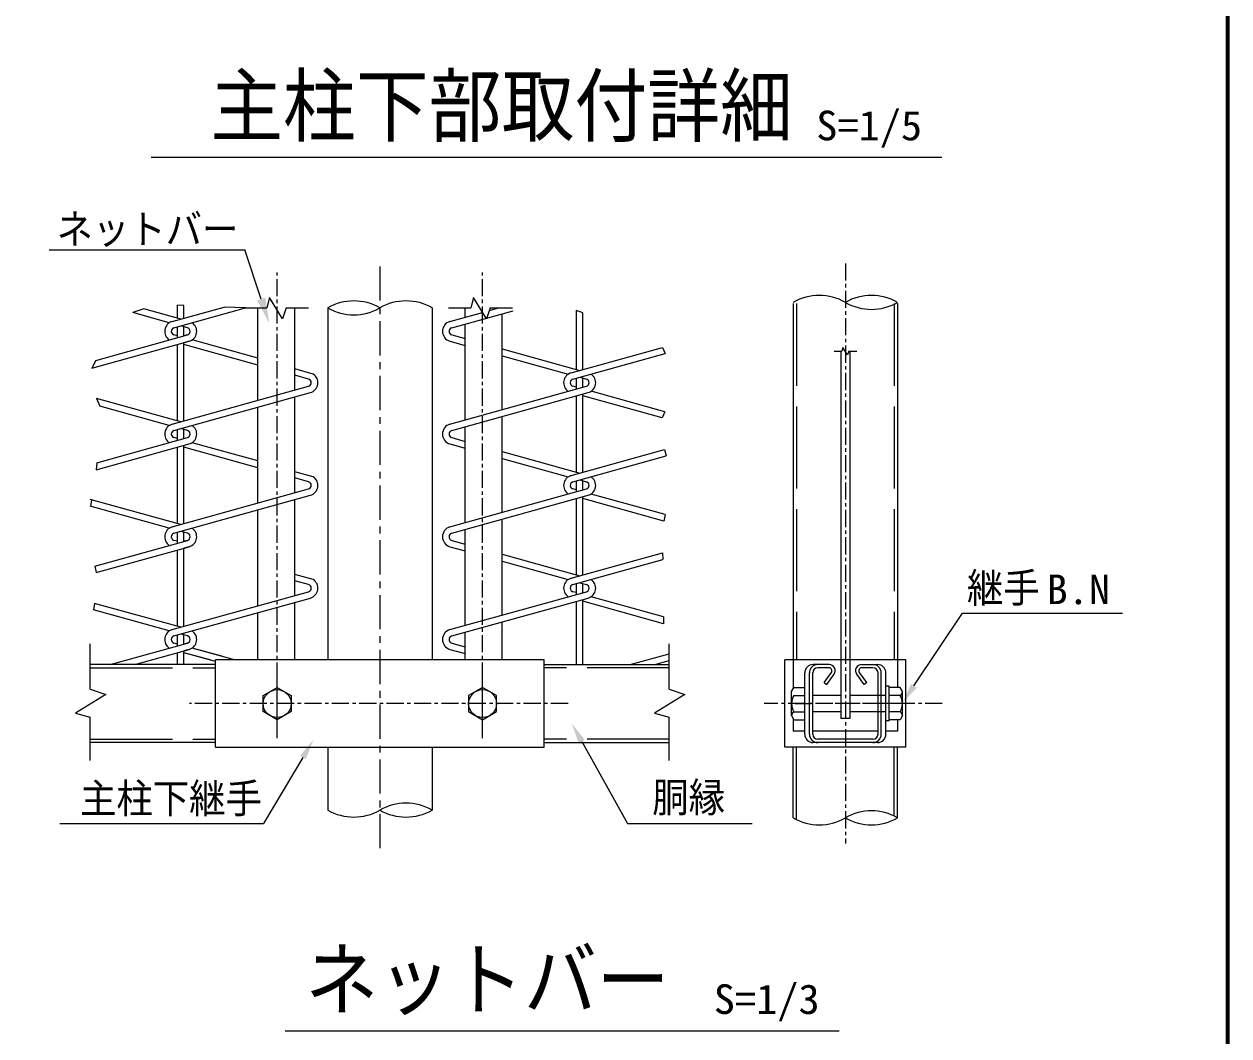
# Model space of a CAD drawing. Units: millimetres, scale not verified, with parts at other scales. Extents: x -4425 to 4425, y -3150 to 3150.
# Drawn here: x 2440 to 4200, y -1464 to 13 of the extents above; entities that cross this region are included whole.
import ezdxf
from ezdxf.enums import TextEntityAlignment as Align

# ---------------------------------------------------------------- set-up
doc = ezdxf.new("R2010")
doc.units = ezdxf.units.MM
doc.header["$LTSCALE"] = 20
for name, pattern in [('DASHED', [7.5, 6, -1.5]), ('USER1', [2, 1.25, -0.25, 0.25, -0.25]), ('USER2', [4, 2.5, -0.5, 0.5, -0.5])]:
    doc.linetypes.add(name, pattern=pattern)
for name, color, linetype, lineweight in [('0-0_KOUZOU', 7, 'Continuous', 25), ('0-2_SUNPOU', 1, 'Continuous', 25), ('0-4_BUHIN', 7, 'Continuous', 25), ('0-5_BOLT', 3, 'Continuous', 25), ('0-7_AMI', 3, 'Continuous', 25), ('0-9_WAKU', 7, 'Continuous', 25)]:
    doc.layers.add(name, color=color, linetype=linetype, lineweight=lineweight)
doc.styles.add('ＭＳ ゴシック', font='')
doc.styles.get('ＭＳ ゴシック').set_extended_font_data('MS Gothic')

msp = doc.modelspace()

# ---------------------------------------------------------------- linework, layer by layer
at = {"layer": '0-0_KOUZOU', "color": 1, "linetype": 'USER1'}
for p, q in [((2809.98, -1024.14), (2809.98, -349.68)), ((3109.98, -1024.14), (3109.98, -349.68)), ((3639.72, -336.21), (3639.72, -1183.52))]:
    msp.add_line(p, q, dxfattribs=at)
at = {"layer": '0-0_KOUZOU', "color": 1, "linetype": 'USER2'}
msp.add_line((2959.98, -340.55), (2959.98, -1190.21), dxfattribs=at)
at = {"layer": '0-0_KOUZOU'}
for p, q in [((2762.3, -401.26), (2794.81, -401.26)), ((2781.59, -536.3), (2781.59, -401.26)), ((2823.3, -401.26), (2855.53, -401.26)), ((2835.55, -521.31), (2835.54, -401.26)), ((2883.78, -401.23), (2883.78, -915.27)), ((3036.18, -401.23), (3036.18, -915.27)), ((3060.22, -401.26), (3092.73, -401.26)), ((3084.41, -414.87), (3084.41, -401.26)), ((3121.22, -401.26), (3153.46, -401.26)), ((3563.52, -394.97), (3563.52, -915.27)), ((3715.92, -394.97), (3715.92, -915.27)), ((3138.36, -549.88), (3138.36, -409.85)), ((3084.4, -564.87), (3084.41, -424.84)), ((2835.55, -671.31), (2835.55, -531.28)), ((2781.59, -686.3), (2781.59, -546.27)), ((3138.36, -699.89), (3138.36, -559.85)), ((3084.4, -714.87), (3084.4, -574.84)), ((2835.56, -821.31), (2835.55, -681.28)), ((2781.6, -836.3), (2781.59, -696.27)), ((3138.35, -849.89), (3138.36, -709.85)), ((3084.39, -864.88), (3084.4, -724.84)), ((2835.56, -915.27), (2835.56, -831.28)), ((2781.6, -915.27), (2781.6, -846.26)), ((3138.35, -915.27), (3138.35, -859.85)), ((3084.39, -915.27), (3084.39, -874.84)), ((2536.92, -958.02), (2536.92, -891.92)), ((3382.54, -958.02), (3382.54, -891.92)), ((2719.98, -922.02), (2536.92, -922.02)), ((3199.98, -922.02), (3382.54, -922.02)), ((2536.92, -1062.33), (2536.92, -998.72)), ((3382.54, -1062.33), (3382.54, -998.72)), ((2719.98, -1036.02), (2536.92, -1036.02)), ((3199.98, -1036.02), (3382.54, -1036.02)), ((2883.78, -1042.77), (2883.78, -1134.55)), ((3036.18, -1042.77), (3036.18, -1134.55)), ((3563.52, -1145.83), (3563.52, -1042.77)), ((3715.92, -1145.83), (3715.92, -1042.77))]:
    msp.add_line(p, q, dxfattribs=at)
at = {"layer": '0-0_KOUZOU', "color": 3, "linetype": 'DASHED'}
for p, q in [((3568.32, -394.97), (3568.32, -915.27)), ((3711.12, -394.97), (3711.12, -915.27)), ((3563.52, -915.27), (3563.52, -957.48)), ((3715.92, -915.27), (3715.92, -955.5)), ((3563.52, -1000.55), (3563.52, -1019.54)), ((3715.92, -1002.54), (3715.92, -1019.54)), ((3568.32, -1148.38), (3568.32, -1042.77)), ((3711.12, -1143.28), (3711.12, -1042.77))]:
    msp.add_line(p, q, dxfattribs=at)
at = {"layer": '0-0_KOUZOU', "color": 3}
for p, q in [((3623.18, -464.25), (3634.79, -464.25)), ((3644.97, -464.25), (3656.48, -464.25))]:
    msp.add_line(p, q, dxfattribs=at)
at = {"layer": '0-0_KOUZOU', "color": 1, "linetype": 'DASHED'}
for p, q in [((2536.92, -926.82), (2719.98, -926.82)), ((3382.54, -926.82), (3199.98, -926.82)), ((2536.92, -1031.22), (2719.98, -1031.22)), ((3382.54, -1031.22), (3199.98, -1031.22))]:
    msp.add_line(p, q, dxfattribs=at)
at = {"layer": '0-0_KOUZOU'}
for points in [[(2823.3, -401.26), (2817.89, -417.21), (2798.66, -386.14), (2794.81, -401.26)], [(3121.22, -401.26), (3115.82, -417.21), (3096.58, -386.14), (3092.73, -401.26)], [(2536.92, -958.02), (2559.71, -965.74), (2515.32, -993.22), (2536.92, -998.72)], [(3382.54, -958.02), (3405.33, -965.74), (3360.95, -993.22), (3382.54, -998.72)]]:
    msp.add_lwpolyline(points, dxfattribs=at)
at = {"layer": '0-0_KOUZOU', "color": 3}
msp.add_lwpolyline([(3644.97, -464.25), (3643.04, -469.95), (3636.17, -458.85), (3634.79, -464.25)], dxfattribs=at)
at = {"layer": '0-0_KOUZOU'}
for centre, start, end in [((3601.62, -459.13), 60, 120), ((3677.82, -459.13), 60, 120), ((2921.88, -467.22), 60, 120), ((2921.88, -335.24), 240, 300), ((2998.08, -467.22), 60, 120), ((3677.82, -327.15), 240, 300), ((2998.08, -1200.54), 60, 120), ((2921.88, -1068.56), 240, 300), ((2998.08, -1068.56), 240, 300), ((3677.82, -1211.82), 60, 120), ((3601.62, -1079.84), 240, 300), ((3677.82, -1079.84), 240, 300)]:
    msp.add_arc(centre, 76.2, start, end, dxfattribs=at)
at = {"layer": '0-2_SUNPOU'}
for p, q in [((2626.05, -181.31), (3780.49, -181.31)), ((2477.21, -316.21), (2762.63, -316.21)), ((2786.69, -388.29), (2762.63, -316.21)), ((3739.65, -953.26), (3810.83, -846.78)), ((3810.83, -846.78), (4044.61, -846.78)), ((3254.72, -1034.28), (3321.47, -1154.27)), ((2847.53, -1057.66), (2789.9, -1154.27)), ((2492.42, -1154.27), (2789.9, -1154.27)), ((3321.47, -1154.27), (3503.48, -1154.27)), ((2821.71, -1457.12), (3630.81, -1457.12))]:
    msp.add_line(p, q, dxfattribs=at)
for points in [[(2792.62, -386.31), (2798.56, -423.86), (2780.76, -390.27)], [(3743.8, -956.04), (3722.97, -978.2), (3735.49, -950.49)], [(3259.09, -1031.85), (3240.13, -1008.07), (3250.35, -1036.71)], [(2851.83, -1060.22), (2862.9, -1031.9), (2843.24, -1055.1)]]:
    msp.add_solid(points, dxfattribs=at)
at = {"layer": '0-4_BUHIN', "color": 3}
for p, q in [((3632.97, -464.25), (3632.97, -1000.59)), ((3646.47, -464.25), (3646.47, -1000.59)), ((3615.85, -922.02), (3592.77, -922.02)), ((3615.85, -926.82), (3599.52, -926.82)), ((3663.59, -922.02), (3686.67, -922.02)), ((3679.92, -926.82), (3663.59, -926.82)), ((3580.47, -1023.72), (3580.47, -934.32)), ((3587.22, -1023.72), (3587.22, -934.32)), ((3592.02, -1023.72), (3592.02, -934.32)), ((3608.6, -948.31), (3619.26, -933.47)), ((3608.6, -948.31), (3612.5, -951.11)), ((3612.5, -951.11), (3623.16, -936.27)), ((3666.95, -951.11), (3656.29, -936.27)), ((3670.85, -948.31), (3660.18, -933.47)), ((3670.85, -948.31), (3666.95, -951.11)), ((3687.42, -1023.72), (3687.42, -934.32)), ((3692.22, -1023.72), (3692.22, -934.32)), ((3698.97, -1023.72), (3698.97, -934.32)), ((3646.47, -1000.59), (3632.97, -1000.59)), ((3687.42, -1019.54), (3592.02, -1019.54)), ((3686.67, -1036.02), (3592.77, -1036.02)), ((3679.92, -1031.22), (3599.52, -1031.22))]:
    msp.add_line(p, q, dxfattribs=at)
at = {"layer": '0-4_BUHIN'}
for p, q in [((2719.98, -1042.77), (2719.98, -915.27)), ((3199.98, -915.27), (2719.98, -915.27)), ((3199.98, -1042.77), (3199.98, -915.27)), ((3551.22, -1042.77), (3551.22, -915.27)), ((3728.22, -915.27), (3551.22, -915.27)), ((3728.22, -1042.77), (3728.22, -915.27)), ((2719.98, -1042.77), (3199.98, -1042.77)), ((3728.22, -1042.77), (3551.22, -1042.77))]:
    msp.add_line(p, q, dxfattribs=at)
at = {"layer": '0-4_BUHIN', "color": 1, "linetype": 'USER1'}
for p, q in [((2809.98, -1029.5), (2809.98, -931.44)), ((3109.98, -1029.5), (3109.98, -931.44)), ((3234.83, -979.02), (2681.94, -979.02)), ((3781.32, -979.02), (3521.24, -979.02)), ((3566.22, -979.02), (3589.85, -979.02)), ((3566.22, -979.02), (3589.85, -979.02)), ((3713.22, -979.02), (3689.59, -979.02))]:
    msp.add_line(p, q, dxfattribs=at)
at = {"layer": '0-4_BUHIN', "color": 3, "linetype": 'DASHED'}
for p, q in [((3580.47, -1019.54), (3563.52, -1019.54)), ((3715.92, -1019.54), (3698.97, -1019.54))]:
    msp.add_line(p, q, dxfattribs=at)
at = {"layer": '0-4_BUHIN', "color": 3}
for centre, radius, start, end in [((3592.77, -934.32), 12.3, 90, 180), ((3599.52, -934.32), 12.3, 90, 180), ((3599.52, -934.32), 7.5, 90, 180), ((3615.85, -931.02), 9, 324.30807, 90), ((3615.85, -931.02), 4.2, 324.30807, 90), ((3663.59, -931.02), 9, 90, 215.69193), ((3663.59, -931.02), 4.2, 90, 215.69193), ((3679.92, -934.32), 12.3, 360, 90), ((3679.92, -934.32), 7.5, 360, 90), ((3686.67, -934.32), 12.3, 360, 90), ((3592.77, -1023.72), 12.3, 180, 270), ((3599.52, -1023.72), 12.3, 180, 270), ((3599.52, -1023.72), 7.5, 180, 270), ((3679.92, -1023.72), 12.3, 270, 360), ((3679.92, -1023.72), 7.5, 270, 360), ((3686.67, -1023.72), 12.3, 270, 360)]:
    msp.add_arc(centre, radius, start, end, dxfattribs=at)
at = {"layer": '0-5_BOLT'}
for p, q in [((3561.27, -961.38), (3564.67, -955.5)), ((3561.27, -996.66), (3561.27, -961.38)), ((3564.67, -955.5), (3580.47, -955.5)), ((3564.67, -967.02), (3580.47, -967.02)), ((3632.97, -967.02), (3592.02, -967.02)), ((3698.97, -967.02), (3646.47, -967.02)), ((3698.97, -1004.22), (3698.97, -953.82)), ((3703.77, -953.82), (3698.97, -953.82)), ((3703.77, -1004.22), (3703.77, -953.82)), ((3719.58, -967.02), (3703.77, -967.02)), ((3722.97, -996.66), (3722.97, -961.38)), ((3561.27, -996.66), (3564.67, -1002.54)), ((3564.67, -991.02), (3580.47, -991.02)), ((3564.67, -1002.54), (3580.47, -1002.54)), ((3632.97, -991.02), (3592.02, -991.02)), ((3698.97, -991.02), (3646.47, -991.02)), ((3719.58, -991.02), (3703.77, -991.02)), ((3703.77, -1004.22), (3698.97, -1004.22))]:
    msp.add_line(p, q, dxfattribs=at)
at = {"layer": '0-5_BOLT', "color": 1, "linetype": 'USER1'}
msp.add_line((3729.6, -979.02), (3623.56, -979.02), dxfattribs=at)
at = {"layer": '0-5_BOLT'}
for points in [[(2809.98, -1002.54), (2789.61, -990.78), (2789.61, -967.26), (2809.98, -955.5), (2830.34, -967.26), (2830.34, -990.78)], [(3109.98, -1002.54), (3130.34, -990.78), (3130.34, -967.26), (3109.98, -955.5), (3089.61, -967.26), (3089.61, -990.78)]]:
    msp.add_lwpolyline(points, close=True, dxfattribs=at)
for points in [[(3722.97, -961.38), (3719.58, -955.5), (3703.77, -955.5)], [(3722.97, -996.66), (3719.58, -1002.54), (3703.77, -1002.54)]]:
    msp.add_lwpolyline(points, dxfattribs=at)
for centre in [(2809.98, -979.02), (3109.98, -979.02)]:
    msp.add_circle(centre, 20.4, dxfattribs=at)
for centre, radius, start, end in [((3567.15, -961.68), 5.88, 177.032, 182.968), ((3584.18, -979.02), 22.91, 148.40741, 211.59259), ((3717.1, -961.68), 5.88, 294.94299, 2.968), ((3700.07, -979.02), 22.91, 328.40741, 31.59259), ((3567.15, -996.35), 5.88, 114.94299, 182.968), ((3717.1, -996.35), 5.88, 357.032, 65.05701)]:
    msp.add_arc(centre, radius, start, end, dxfattribs=at)
at = {"layer": '0-7_AMI'}
for p, q in [((2615.1, -402.56), (2599.12, -408.08)), ((2669.09, -417.55), (2615.1, -402.56)), ((2656.68, -421), (2732.39, -399.97)), ((2659.24, -430.25), (2763.61, -401.26)), ((2664.29, -416.22), (2664.29, -397.15)), ((2673.89, -397.55), (2664.29, -397.15)), ((2673.89, -416.22), (2673.89, -397.55)), ((2763.61, -401.26), (2732.39, -399.97)), ((3119.95, -405), (3133.4, -401.26)), ((2652.48, -422.9), (2599.12, -408.08)), ((3062.34, -421), (3109.97, -407.77)), ((3064.91, -430.25), (3154.6, -405.34)), ((3246.93, -491.22), (3246.93, -405.24)), ((3256.53, -408.44), (3246.93, -405.24)), ((3256.53, -491.22), (3256.53, -408.44)), ((2664.29, -444.73), (2664.29, -428.85)), ((2678.94, -430.25), (2669.09, -427.52)), ((2673.89, -442.06), (2673.89, -428.85)), ((2539.12, -489.46), (2681.51, -449.91)), ((2545.09, -477.84), (2678.94, -440.66)), ((2664.29, -442.06), (2659.24, -440.66)), ((2664.29, -566.22), (2664.29, -454.69)), ((2781.59, -484.62), (2673.86, -454.7)), ((2678.94, -440.66), (2673.89, -442.06)), ((2681.51, -449.91), (2673.89, -452.02)), ((2673.89, -566.22), (2673.89, -452.02)), ((2781.59, -474.66), (2685.67, -448.02)), ((3062.34, -449.91), (3084.4, -456.04)), ((3064.91, -440.66), (3084.4, -446.07)), ((3138.36, -461.06), (3251.73, -492.55)), ((3138.36, -471.02), (3235.12, -497.9)), ((3239.32, -496), (3372.82, -458.92)), ((3241.89, -505.25), (3376.51, -467.86)), ((3372.82, -458.92), (3376.51, -467.86)), ((2545.09, -477.84), (2539.12, -489.46)), ((2862.65, -497.91), (2835.55, -490.38)), ((2855.89, -505.26), (2835.55, -499.61)), ((3246.93, -519.73), (3246.93, -503.85)), ((3251.73, -502.52), (3261.58, -505.25)), ((3256.53, -517.06), (3256.53, -503.85)), ((2656.68, -571), (2855.92, -515.66)), ((2659.24, -580.25), (2858.49, -524.91)), ((3062.34, -571), (3261.58, -515.66)), ((3064.91, -580.25), (3264.15, -524.91)), ((3246.93, -517.06), (3241.89, -515.66)), ((3256.53, -641.22), (3256.53, -527.02)), ((3375.87, -552.87), (3268.35, -523.01)), ((2669.09, -567.55), (2546.11, -533.39)), ((2546.11, -533.39), (2550.81, -544.66)), ((2652.48, -572.9), (2550.81, -544.66)), ((3246.93, -641.22), (3246.93, -529.69)), ((3372.39, -561.87), (3256.53, -529.69)), ((3375.87, -552.87), (3372.39, -561.87)), ((2664.29, -594.73), (2664.29, -578.85)), ((2678.94, -580.25), (2669.09, -577.52)), ((2673.89, -592.06), (2673.89, -578.85)), ((2546.63, -627.41), (2678.94, -590.66)), ((2664.29, -592.06), (2659.24, -590.66)), ((2781.59, -624.66), (2685.66, -598.02)), ((3064.91, -590.66), (3084.4, -596.07)), ((2545.46, -637.7), (2681.51, -599.91)), ((2664.29, -716.22), (2664.29, -604.69)), ((2781.59, -634.63), (2673.85, -604.7)), ((2673.89, -716.22), (2673.89, -602.02)), ((3062.34, -599.91), (3084.4, -606.03)), ((3138.36, -611.06), (3251.73, -642.55)), ((3239.32, -646), (3375.6, -608.15)), ((3375.6, -608.15), (3378.2, -617.39)), ((2546.63, -627.41), (2545.46, -637.7)), ((3138.36, -621.02), (3235.12, -647.9)), ((3241.89, -655.25), (3378.2, -617.39)), ((2862.64, -647.91), (2835.55, -640.39)), ((2855.88, -655.26), (2835.55, -649.61)), ((2656.68, -721), (2855.92, -665.66)), ((3062.34, -721), (3261.58, -665.66)), ((3246.93, -667.06), (3241.89, -665.66)), ((3246.93, -669.73), (3246.93, -653.85)), ((3251.73, -652.52), (3261.58, -655.25)), ((3256.53, -667.06), (3256.53, -653.85)), ((2669.09, -717.55), (2536.92, -680.84)), ((2539.05, -681.43), (2537.51, -690.96)), ((2659.24, -730.25), (2858.49, -674.91)), ((3064.91, -730.25), (3264.15, -674.91)), ((3246.93, -791.22), (3246.93, -679.69)), ((3256.53, -791.22), (3256.53, -677.02)), ((3374.78, -712.53), (3256.53, -679.69)), ((3376.48, -703.04), (3268.35, -673.01)), ((2652.48, -722.9), (2536.92, -690.8)), ((3376.48, -703.04), (3374.78, -712.53)), ((2664.29, -744.73), (2664.29, -728.85)), ((2678.94, -730.25), (2669.09, -727.52)), ((2673.89, -742.06), (2673.89, -728.85)), ((2543.65, -778.24), (2678.94, -740.66)), ((2545.4, -787.71), (2681.51, -749.91)), ((2664.29, -742.06), (2659.24, -740.66)), ((2664.29, -866.22), (2664.29, -754.69)), ((2678.94, -740.66), (2673.89, -742.06)), ((2681.51, -749.91), (2673.89, -752.02)), ((2673.89, -866.22), (2673.89, -752.02)), ((3062.34, -749.91), (3084.4, -756.03)), ((3064.91, -740.66), (3084.4, -746.07)), ((3138.35, -761.06), (3251.73, -792.55)), ((3138.35, -771.02), (3235.12, -797.9)), ((3239.32, -796), (3372.69, -758.95)), ((3241.89, -805.25), (3373.28, -768.75)), ((3372.69, -758.95), (3373.28, -768.75)), ((2543.65, -778.24), (2545.4, -787.71)), ((2862.65, -797.91), (2835.56, -790.39)), ((2855.89, -805.26), (2835.56, -799.61)), ((3246.93, -819.73), (3246.93, -803.85)), ((3251.73, -802.52), (3261.58, -805.25)), ((3256.53, -817.06), (3256.53, -803.85)), ((2656.68, -871), (2855.92, -815.66)), ((2659.24, -880.25), (2858.49, -824.91)), ((3062.34, -871), (3261.58, -815.66)), ((3064.91, -880.25), (3264.15, -824.91)), ((3246.93, -817.06), (3241.89, -815.66)), ((3374.32, -852.44), (3268.35, -823.01)), ((2543.43, -832.65), (2541.84, -842.17)), ((2652.48, -872.9), (2541.84, -842.17)), ((2669.09, -867.55), (2543.43, -832.65)), ((3246.93, -922.02), (3246.93, -829.69)), ((3256.53, -922.02), (3256.53, -827.02)), ((3374.06, -862.34), (3256.53, -829.69)), ((3374.32, -852.44), (3374.06, -862.34)), ((2664.29, -894.73), (2664.29, -878.85)), ((2678.94, -880.25), (2669.09, -877.52)), ((2673.89, -892.06), (2673.89, -878.85)), ((2566.04, -922.02), (2678.94, -890.66)), ((2664.29, -892.06), (2659.24, -890.66)), ((2678.94, -890.66), (2673.89, -892.06)), ((3064.91, -890.66), (3084.39, -896.07)), ((2601.91, -922.02), (2681.51, -899.91)), ((2664.29, -922.02), (2664.29, -904.69)), ((2719.98, -917.51), (2673.85, -904.7)), ((2681.51, -899.91), (2673.89, -902.02)), ((2673.89, -922.02), (2673.89, -902.02)), ((2711.98, -915.27), (2673.89, -904.69)), ((2747.76, -915.27), (2685.66, -898.02)), ((2728.97, -910.03), (2685.7, -898.01)), ((3062.34, -899.91), (3084.39, -906.03)), ((3325.66, -922.02), (3382.54, -906.22)), ((3361.53, -922.02), (3382.54, -916.18))]:
    msp.add_line(p, q, dxfattribs=at)
for centre, radius, start, end in [((2660.69, -435.45), 15, 105.52411, 236.80577), ((3066.35, -435.45), 15, 105.52411, 254.47589), ((2660.69, -435.45), 5.4, 105.52411, 254.47589), ((2677.49, -435.45), 5.4, 285.52411, 74.47589), ((2677.49, -435.45), 15, 285.52411, 56.80577), ((3066.35, -435.45), 5.4, 105.52411, 254.47589), ((2854.44, -510.46), 5.4, 285.52411, 74.47589), ((2854.44, -510.46), 15, 285.52411, 56.80577), ((3243.33, -510.45), 15, 105.52411, 236.80577), ((3243.33, -510.45), 5.4, 105.52411, 254.47589), ((3260.13, -510.45), 5.4, 285.52411, 74.47589), ((3260.13, -510.45), 15, 285.52411, 56.80577), ((2660.69, -585.45), 15, 105.52411, 236.80577), ((2660.69, -585.45), 5.4, 105.52411, 254.47589), ((2677.49, -585.45), 5.4, 285.52411, 74.47589), ((2677.49, -585.45), 15, 285.52411, 56.80577), ((3066.35, -585.45), 15, 105.52411, 254.47589), ((3066.35, -585.45), 5.4, 105.52411, 254.47589), ((2854.43, -660.46), 15, 285.52411, 56.80577), ((3243.33, -660.45), 15, 105.52411, 236.80577), ((3260.13, -660.45), 15, 285.52411, 56.80577), ((2854.43, -660.46), 5.4, 285.52411, 74.47589), ((3243.33, -660.45), 5.4, 105.52411, 254.47589), ((3260.13, -660.45), 5.4, 285.52411, 74.47589), ((2660.69, -735.45), 15, 105.52411, 236.80577), ((3066.35, -735.45), 15, 105.52411, 254.47589), ((2660.69, -735.45), 5.4, 105.52411, 254.47589), ((2677.49, -735.45), 5.4, 285.52411, 74.47589), ((2677.49, -735.45), 15, 285.52411, 56.80577), ((3066.35, -735.45), 5.4, 105.52411, 254.47589), ((2854.44, -810.46), 5.4, 285.52411, 74.47589), ((2854.44, -810.46), 15, 285.52411, 56.80577), ((3243.33, -810.45), 15, 105.52411, 236.80577), ((3243.33, -810.45), 5.4, 105.52411, 254.47589), ((3260.13, -810.45), 5.4, 285.52411, 74.47589), ((3260.13, -810.45), 15, 285.52411, 56.80577), ((2660.69, -885.45), 15, 105.52411, 236.80577), ((2677.49, -885.45), 15, 285.52411, 56.80577), ((3066.35, -885.45), 15, 105.52411, 254.47589), ((2660.69, -885.45), 5.4, 105.52411, 254.47589), ((2677.49, -885.45), 5.4, 285.52411, 74.47589), ((3066.35, -885.45), 5.4, 105.52411, 254.47589)]:
    msp.add_arc(centre, radius, start, end, dxfattribs=at)
at = {"layer": '0-9_WAKU'}
msp.add_lwpolyline([(-4050.16, 2925.1), (4199.84, 2925.1), (4199.84, -2924.9), (-4050.16, -2924.9)], close=True, dxfattribs=at)
for points in [[(4197.84, 2923.1), (4197.84, -2922.9), (-4048.16, -2922.9)], [(4195.84, 2921.1), (4195.84, -2920.9), (-4046.16, -2920.9)]]:
    msp.add_lwpolyline(points, dxfattribs=at)

# ---------------------------------------------------------------- texts
at = {"layer": '0-0_KOUZOU', "style": 'ＭＳ ゴシック', "width": 0.9}
for s, p in [('主柱下部取付詳細', (2712.07, -175.3)), ('ネットバー', (2851.04, -1451.11))]:
    msp.add_text(s, height=86.66, dxfattribs=at).set_placement(p, align=Align.BOTTOM_LEFT)
at = {"layer": '0-2_SUNPOU', "color": 3, "style": 'ＭＳ ゴシック'}
for s, width, p in [('S=1/5', 1.05, (3597.28, -169.44)), ('ネットバー', 0.9, (2487.81, -320.66)), ('継手', 0.9, (3817.32, -844.6)), ('B.N', 1.05, (3933.61, -846.81)), ('主柱下継手', 0.9, (2522.13, -1152.09)), ('胴縁', 0.9, (3357.77, -1150.57)), ('S=1/3', 1.05, (3447.59, -1445.25))]:
    msp.add_text(s, height=43.26, dxfattribs=dict(at, width=width)).set_placement(p, align=Align.BOTTOM_LEFT)

doc.saveas('drawing.dxf')
